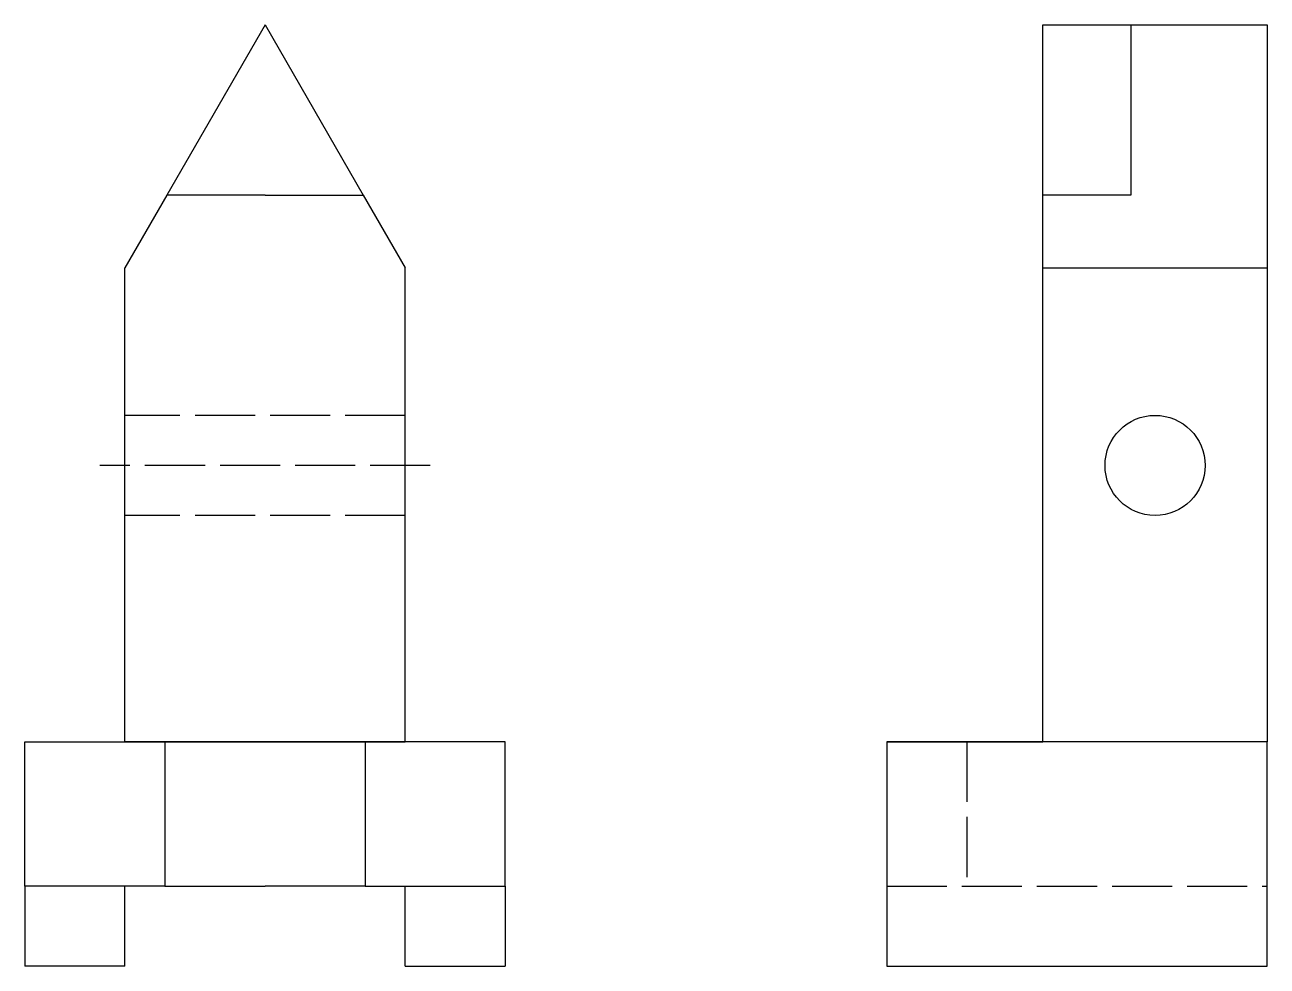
# Model space of a CAD drawing. Header units: millimetres. Extents: x 18.3 to 43.1, y 3.7 to 22.5.
import ezdxf

# ---------------------------------------------------------------- set-up
doc = ezdxf.new("R2010")
doc.units = ezdxf.units.MM
doc.linetypes.add('ACAD_ISO02W100', pattern=[15, 12, -3])
for name, color, linetype in [('Cerc', 2, 'Continuous'), ('Contur', 4, 'Continuous'), ('Linie punctata', 254, 'ACAD_ISO02W100')]:
    doc.layers.add(name, color=color, linetype=linetype)

msp = doc.modelspace()

# ---------------------------------------------------------------- linework, layer by layer
at = {"layer": 'Cerc'}
msp.add_circle((40.902, 13.68), 1, dxfattribs=at)
at = {"layer": 'Contur'}
for p, q in [((23.119, 22.48), (21.156, 19.08)), ((23.119, 22.48), (25.082, 19.08)), ((38.662, 8.16), (38.662, 22.48)), ((38.662, 22.48), (43.142, 22.48)), ((40.421, 22.48), (40.421, 19.08)), ((43.142, 22.48), (43.142, 8.16)), ((21.156, 19.08), (20.319, 17.63)), ((23.119, 19.08), (21.156, 19.08)), ((23.119, 19.08), (25.082, 19.08)), ((25.082, 19.08), (25.919, 17.63)), ((40.421, 19.08), (38.662, 19.08)), ((20.319, 8.16), (20.319, 17.63)), ((25.919, 8.16), (25.919, 17.63)), ((38.662, 17.63), (43.142, 17.63)), ((18.319, 5.28), (18.319, 8.16)), ((18.319, 8.16), (21.119, 8.16)), ((23.119, 8.16), (20.319, 8.16)), ((21.119, 8.16), (21.119, 5.279)), ((21.119, 8.16), (23.119, 8.16)), ((25.119, 8.16), (23.119, 8.16)), ((23.119, 8.16), (25.919, 8.16)), ((27.919, 8.16), (25.119, 8.16)), ((25.119, 8.16), (25.119, 5.279)), ((27.919, 5.28), (27.919, 8.16)), ((43.142, 8.16), (35.542, 8.16)), ((35.542, 8.16), (35.542, 3.68)), ((35.542, 8.16), (38.662, 8.16)), ((43.142, 3.68), (43.142, 8.16)), ((20.319, 5.28), (18.319, 5.28)), ((18.319, 5.28), (18.319, 3.68)), ((20.319, 3.68), (20.319, 5.28)), ((21.119, 5.279), (20.319, 5.28)), ((21.119, 5.279), (23.119, 5.279)), ((25.119, 5.279), (23.119, 5.279)), ((25.119, 5.279), (25.919, 5.28)), ((25.919, 3.68), (25.919, 5.28)), ((25.919, 5.28), (27.919, 5.28)), ((27.919, 5.28), (27.919, 3.68)), ((20.319, 3.68), (18.319, 3.68)), ((25.919, 3.68), (27.919, 3.68)), ((35.542, 3.68), (43.142, 3.68))]:
    msp.add_line(p, q, dxfattribs=at)
at = {"layer": 'Linie punctata', "ltscale": 0.1}
for p, q in [((25.919, 14.68), (20.319, 14.68)), ((26.419, 13.68), (19.819, 13.68)), ((25.919, 12.68), (20.319, 12.68)), ((37.142, 8.16), (37.142, 5.28)), ((35.542, 5.28), (43.142, 5.28))]:
    msp.add_line(p, q, dxfattribs=at)

doc.saveas('drawing.dxf')
